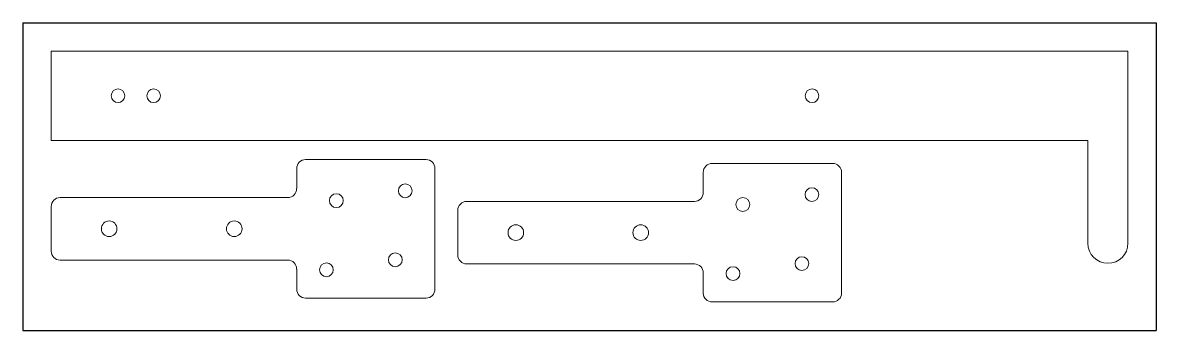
# Model space of a CAD drawing. Header units: inches. Extents: x -3 to 7, y -0.7 to 2.
import ezdxf

# ---------------------------------------------------------------- set-up
doc = ezdxf.new("R2010")
doc.units = ezdxf.units.IN
doc.header["$MEASUREMENT"] = 0

msp = doc.modelspace()

# ---------------------------------------------------------------- linework, layer by layer
at = {"color": 7, "linetype": 'Continuous'}
for p, q in [((-3.043, 2.023), (6.957, 2.023)), ((-3.043, 2.023), (-3.043, -0.688)), ((6.957, 2.023), (6.957, -0.688)), ((-3.043, -0.688), (6.957, -0.688))]:
    msp.add_line(p, q, dxfattribs=at)
at = {"color": 7, "linetype": 'Continuous', "lineweight": 15}
for p, q in [((6.707, 1.773), (-2.793, 1.773)), ((-2.793, 1.773), (-2.793, 0.985)), ((6.707, 0.08), (6.707, 1.773)), ((-2.793, 0.985), (6.353, 0.985)), ((6.353, 0.985), (6.353, 0.08)), ((0.515, 0.817), (-0.547, 0.817)), ((-0.626, 0.738), (-0.626, 0.561)), ((0.594, 0.738), (0.594, -0.325)), ((2.96, 0.704), (2.96, 0.527)), ((4.102, 0.783), (3.039, 0.783)), ((4.181, 0.704), (4.181, -0.359)), ((-2.792, 0.403), (-2.792, 0.01)), ((-0.705, 0.482), (-2.713, 0.482)), ((2.882, 0.448), (0.874, 0.448)), ((0.795, 0.369), (0.795, -0.024)), ((-2.713, -0.069), (-0.705, -0.069)), ((-0.626, -0.148), (-0.626, -0.325)), ((0.874, -0.103), (2.882, -0.103)), ((2.96, -0.182), (2.96, -0.359)), ((0.515, -0.404), (-0.547, -0.404)), ((4.102, -0.438), (3.039, -0.438))]:
    msp.add_line(p, q, dxfattribs=at)
for centre, radius in [((-2.202, 1.379), 0.06), ((-1.888, 1.379), 0.06), ((3.92, 1.379), 0.06), ((0.332, 0.542), 0.061), ((-0.276, 0.455), 0.061), ((3.919, 0.508), 0.061), ((3.31, 0.421), 0.061), ((-2.28, 0.207), 0.0689), ((-1.177, 0.207), 0.0689), ((1.307, 0.173), 0.0689), ((2.409, 0.173), 0.0689), ((-0.364, -0.154), 0.061), ((0.244, -0.066), 0.061), ((3.831, -0.1), 0.061), ((3.223, -0.188), 0.061)]:
    msp.add_circle(centre, radius, dxfattribs=at)
for centre, radius, start, end in [((-0.547, 0.738), 0.0787, 90, 180), ((0.515, 0.738), 0.0787, 0, 90), ((3.039, 0.704), 0.0787, 90, 180), ((4.102, 0.704), 0.0787, 0, 90), ((-0.705, 0.561), 0.0787, 270, 0), ((2.882, 0.527), 0.0787, 270, 0), ((-2.713, 0.403), 0.0787, 90, 180), ((0.874, 0.369), 0.0787, 90, 180), ((-2.713, 0.01), 0.0787, 180, 270), ((6.53, 0.08), 0.177, 180, 0), ((-0.705, -0.148), 0.0787, 0, 90), ((0.874, -0.024), 0.0787, 180, 270), ((2.882, -0.182), 0.0787, 0, 90), ((-0.547, -0.325), 0.0787, 180, 270), ((0.515, -0.325), 0.0787, 270, 0), ((3.039, -0.359), 0.0787, 180, 270), ((4.102, -0.359), 0.0787, 270, 0)]:
    msp.add_arc(centre, radius, start, end, dxfattribs=at)

doc.saveas('drawing.dxf')
